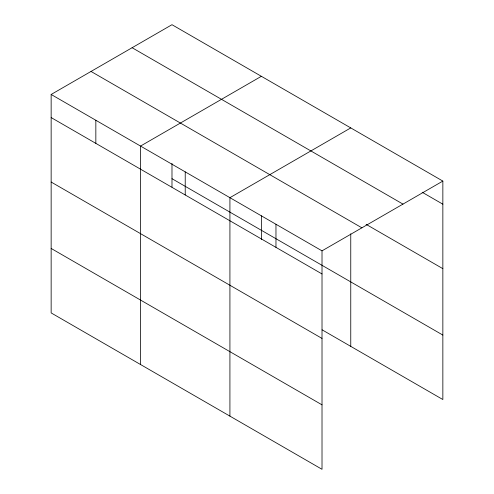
<?xml version="1.0" encoding="UTF-8"?>
<svg xmlns="http://www.w3.org/2000/svg" width="494" height="494" viewBox="0 0 494 494"><rect width="100%" height="100%" fill="white"/><g stroke="black" fill="none" stroke-linecap="round" stroke-linejoin="round"><path stroke-width="0.74" d="M322.014 338.421L322.014 250.847L51.148 94.465L51.148 312.918L322.014 469.3L322.014 338.421L51.148 182.039M322.076 329.807L442.852 399.535L442.852 181.082L171.986 24.7L51.148 94.465M261.369 76.304L140.531 146.07L140.531 364.523M350.759 127.915L229.92 197.68L229.92 416.127M322.014 250.847L442.852 181.082M422.166 192.246L442.852 204.189M132.108 47.72L402.974 204.108M366.11 224.344L442.852 268.656M91.026 71.445L361.892 227.827M171.986 178.686L442.852 335.074M51.148 117.572L322.014 273.954M51.148 248.451L322.014 404.839M350.759 233.804L350.759 346.362M275.967 224.264L275.967 247.371M261.369 215.792L261.369 239.504M185.225 171.875L185.225 194.982M171.986 163.421L171.986 187.127M95.842 120.27L95.842 143.377"/></g></svg>
